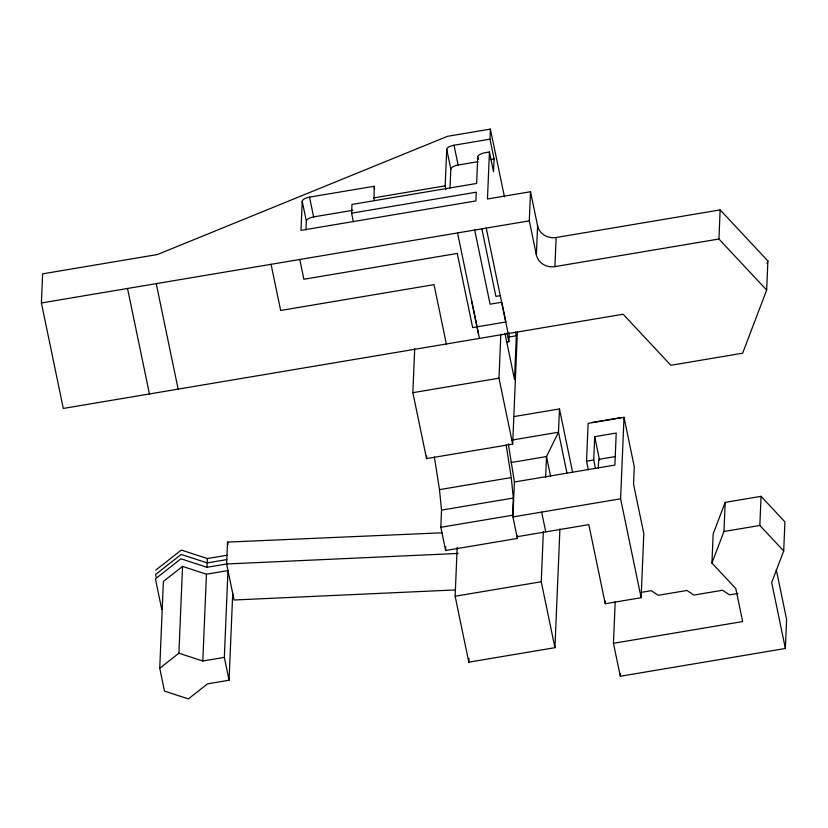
<?xml version="1.0" encoding="UTF-8"?>
<svg xmlns="http://www.w3.org/2000/svg" width="828" height="828" viewBox="0 0 828 828"><rect width="100%" height="100%" fill="white"/><g stroke="black" fill="none" stroke-linecap="round" stroke-linejoin="round"><path stroke-width="1.24" d="M353.401 221.821L351.6 213.169L351.972 204.444L476.638 183.454L477.756 156.844A7.307 2.836 -11.7 0 1 485.053 152.725L489.431 151.99L487.464 198.979L530.52 191.734L537.6 225.816A15.856 14.542 2.4 0 0 556.147 237.501L720.143 209.898L767.887 260.955L766.666 290.069L742.633 353.204L670.866 365.283L623.122 314.226L63.301 408.452L41.4 302.965L42.621 273.851L157.455 254.527L447.472 136.33L490.393 129.106L504.469 196.919M159.742 668.258L163.375 581.442L182.543 566.404L206.441 574.197L227.969 570.575L224.336 657.391L229.077 680.223L207.549 683.856L188.38 698.894L164.482 691.101L159.742 668.258L178.9 653.22L182.543 566.404M224.336 657.391L202.798 661.013L206.441 574.197M458.091 553.435L226.603 563.982L207 567.284L207.362 558.548L181.322 550.051L155.778 570.109M442.266 532.787L227.524 542.092L226.603 563.982L234.086 600L455.276 589.929M229.077 680.223L232.72 593.407M374.629 188.732L374.111 186.259L309.517 197.126A7.307 2.836 -11.7 0 0 302.22 201.245L300.999 230.36L475.914 200.925L476.276 192.189L351.6 213.169M305.956 229.884L306.329 221.024L302.22 201.245M374.142 200.376L374.111 186.259M517.386 331.749L512.677 444.108L426.544 458.598L412.861 392.669L414.693 348.795M426.544 458.598L426.658 456.062M445.95 189.571L445.185 185.855L446.716 149.351A7.307 2.836 -11.7 0 1 454.013 145.231L489.969 139.176L490.393 129.106M450.028 188.008L450.825 169.129L446.716 149.351M517.51 535.975L517.407 538.428L445.63 550.506L440.817 527.301L441.531 510.11L439.492 489.638L434.369 456.952M445.63 550.506L445.785 546.822M559.925 528.947L554.946 647.672L468.814 662.172L455.131 596.243L457.18 547.205M468.814 662.172L468.979 658.301M489.969 139.176L494.078 158.955L493.54 171.769L489.431 151.99M512.677 444.108L498.984 378.179L500.826 334.295M506.457 342.109L508.847 341.705L509.21 332.97M515.554 331.997L516.341 335.775L514.509 379.452L504.925 333.301M517.407 538.428L512.584 515.223L513.308 498.032L511.269 477.549L506.136 444.874M508.33 443.829L514.405 481.999L512.936 516.931L620.596 498.808L624.012 417.291L588.128 423.336L586.545 461.186L588.335 469.838M766.666 290.069L718.921 239.013L554.926 266.616A15.856 14.542 2.4 0 1 536.378 254.931L529.299 220.848L530.52 191.734M536.378 254.931L537.6 225.816M554.946 647.672L541.253 581.753L543.365 531.41M545.631 477.207L546.501 456.559L558.486 432.226L559.459 408.939L514.033 416.577M554.926 266.616L556.147 237.501M595.518 468.627L593.717 459.975L594.69 436.687L616.229 433.054L614.883 465.088L514.405 481.999M598.302 468.286L598.675 459.374L615.142 456.601M624.012 417.291L634.279 466.744L633.544 484.204L643.811 533.656L641.131 597.702L605.247 603.747L605.351 601.18M776.271 569.612L786.6 619.365L785.379 648.479L620.307 676.269L613.455 643.304L615.204 601.759M620.307 676.269L620.41 673.744M718.921 239.013L720.143 209.898M613.455 643.304L742.654 621.559L735.802 588.594L711.935 563.061L713.156 533.956L725.173 502.389L761.056 496.345L784.923 521.868L783.702 550.982L771.686 582.55L785.379 648.479M711.935 563.061L723.951 531.493L725.173 502.389M783.702 550.982L759.835 525.459L761.056 496.345M766.976 263.335L767.887 260.955M450.825 169.129A7.307 2.836 -11.7 0 1 458.122 165.01L477.953 161.667M490.352 159.587L494.078 158.955M373.625 197.902L445.185 185.855M306.329 221.024A7.307 2.836 -11.7 0 1 313.626 216.905L352.883 210.302M41.4 302.965L529.299 220.848M471.556 300.481L478.408 333.446M500.267 295.648L495.9 296.383L481.865 228.828M508.734 337.058L516.341 335.775M412.861 392.669L498.984 378.179M591.668 422.58L621.818 417.509M511.797 440.082L558.486 432.226L566.89 472.684M511.042 462.531L546.501 456.559L550.63 476.462M586.545 461.186L593.717 459.975M439.492 489.638L511.269 477.549M441.531 510.11L513.308 498.032M207.362 558.548L226.965 555.246M226.789 559.614L207.176 562.916L181.146 554.418L155.592 574.477L156.099 576.919M440.817 527.301L512.584 515.223M517.045 536.71L588.822 524.631L605.247 603.747M723.951 531.493L759.835 525.459M455.131 596.243L541.253 581.753M641.4 592.351L651.294 590.685L658.229 595.291L686.94 590.467L693.874 595.073L722.585 590.25L729.52 594.856L737.893 593.448M207 567.284L180.959 558.786L155.416 578.844L161.729 609.294M178.9 653.22L202.798 661.013M620.596 498.808L641.131 597.702M594.69 436.687L599.575 460.171M559.459 408.939L572.583 472.157M477.756 156.844L478.274 159.318M486.243 228.093L508.144 333.58M507.067 333.135L508.847 341.705M541.647 512.097L545.755 531.876M474.692 230.039L490.083 304.186L501.778 302.22L505.887 321.999L472.664 327.588L457.263 253.44L303.886 279.253L299.777 259.474M454.013 145.231L458.122 165.01M457.532 232.927L479.433 338.414M446.354 343.982L434.038 284.646L280.651 310.459L271.066 264.308M309.517 197.126L313.626 216.905M227.524 542.092L228.042 544.576M156.233 283.631L178.134 389.119M127.522 288.465L149.433 393.952"/></g></svg>
